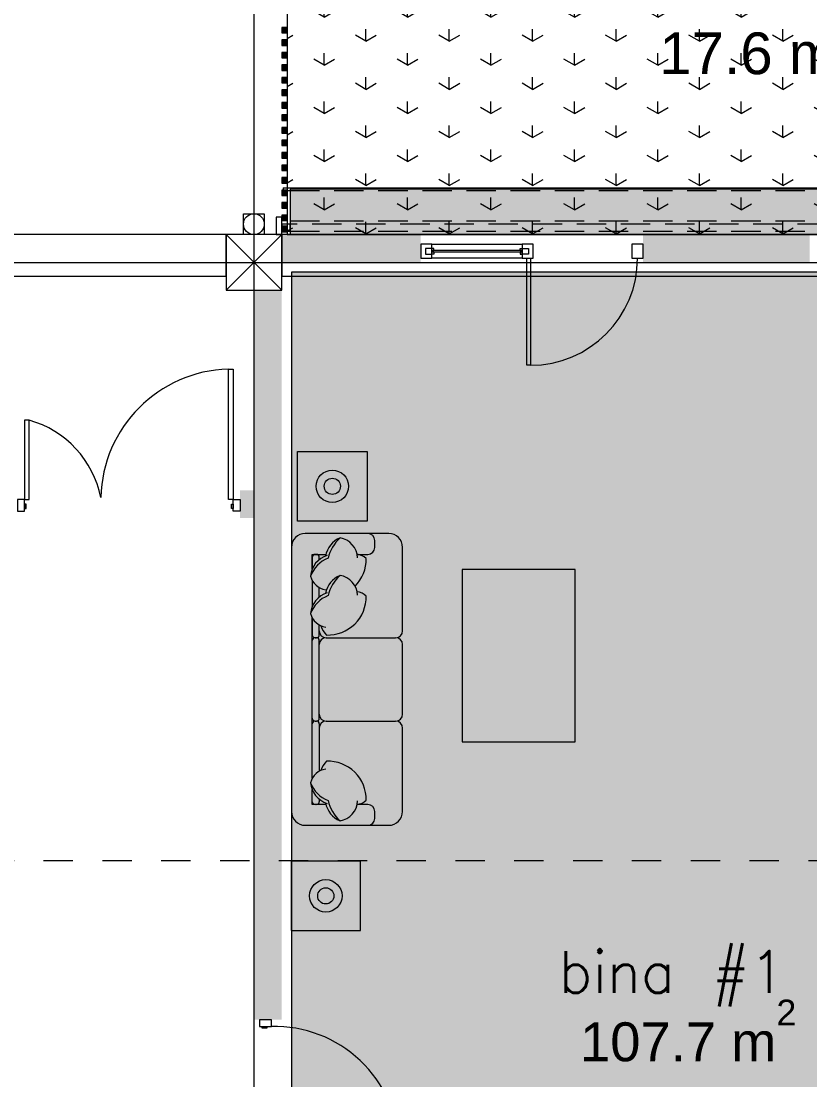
# Model space of a CAD drawing. Header units: millimetres. Extents: x 476571643 to 477489869, y 4620928210 to 4621294454.
# Drawn here: x 477229047 to 477234722, y 4621037450 to 4621045068 of the extents above; entities that cross this region are included whole.
import ezdxf

# ---------------------------------------------------------------- set-up
doc = ezdxf.new("R2010")
doc.units = ezdxf.units.MM
doc.header["$MEASUREMENT"] = 0
doc.linetypes.add('Dashed', pattern=[423.333333, 211.666667, -211.666667])
doc.linetypes.add('Hidden Line', pattern=[317.5, 211.666667, -105.833333])
for name, color, linetype, lineweight in [('2D Drafting - General_Pen_No__1_Pen_No__7', 7, 'Continuous', 0), ('2D Drafting - General_Pen_No__1_Pen_No__7_Pen_No__7', 7, 'Continuous', 0), ('2D Drafting - General_Pen_No__250_Pen_No__7_Pen_No__7', 7, 'Continuous', 0), ('2D Drafting - General_Pen_No__7_Pen_No__7_Pen_No__7', 7, 'Continuous', 0), ('Annotation - Text_Pen_No__7_Pen_No__142', 142, 'Continuous', 0), ('Doors_Pen_No__7_Pen_No__7', 7, 'Continuous', 0), ('Doors_Pen_No__7_Pen_No__7_Pen_No__7', 7, 'Continuous', 0), ('G-Anno-Nplt_Pen_No__142', 142, 'Continuous', 0), ('G-Anno-Nplt_Pen_No__151', 151, 'Continuous', 0), ('G-Anno-Nplt_Pen_No__4', 7, 'Continuous', 0), ('G-Anno-Nplt_Pen_No__7', 7, 'Continuous', 0), ('gegmebi_Pen_No__7_Pen_No__7', 7, 'Continuous', 0), ('kar-panjara_Pen_No__7_Pen_No__7_Pen_No__7', 7, 'Continuous', 0), ('New_0_Pen_No__250_Pen_No__255', 255, 'Continuous', 0), ('New_0_Pen_No__250_Pen_No__7', 7, 'Continuous', 0), ('New_0_Pen_No__7', 7, 'Continuous', 0), ('New_2D Drafting - General_Pen_No__250_Pen_No__7_Pen_No__112', 112, 'Continuous', 0), ('New_2D Drafting - General_Pen_No__250_Pen_No__7_Pen_No__4', 7, 'Continuous', 0), ('New_Interior - Furniture _Pen_No__250', 7, 'Continuous', 0), ('New_Interior - Furniture _Pen_No__255', 255, 'Continuous', 0), ('New_shenobebi_Pen_No__1', 1, 'Continuous', 0), ('zoma_Pen_No__142', 142, 'Continuous', 0), ('zoma_Pen_No__5_Pen_No__5', 5, 'Continuous', 0)]:
    doc.layers.add(name, color=color, linetype=linetype, lineweight=lineweight)
doc.layers.add('zoma', color=7, linetype='Continuous')
doc.styles.add('GENERATED_STYLE_1', font='arial.ttf')
doc.styles.add('GENERATED_STYLE_2', font='arial.ttf')
doc.dimstyles.new('GENERATED_STYLE__3', dxfattribs={"dimtxt": 200, "dimasz": 64.421331, "dimexe": 0.18, "dimexo": 3, "dimgap": 0.09, "dimtad": 1, "dimtih": 1, "dimtoh": 1, "dimlfac": 0.001, "dimzin": 0, "dimdsep": 46, "dimtxsty": 'GENERATED_STYLE_2', "dimblk": 'ARROWHEAD_2', "dimblk1": 'ARROWHEAD_2', "dimblk2": 'ARROWHEAD_2', "dimcen": 0.09, "dimclrd": 142, "dimclre": 142, "dimclrt": 142, "dimadec": 0, "dimazin": 0, "dimtfac": 1, "dimtdec": 4, "dimtmove": 0, "dimatfit": 3, "dimfxl": 1, "dimtolj": 1, "dimtzin": 0, "dimarcsym": 0})
doc.dimstyles.new('GENERATED_STYLE__7', dxfattribs={"dimtxt": 200, "dimasz": 64.421331, "dimexe": 0.18, "dimexo": 3, "dimgap": 0.09, "dimtad": 1, "dimlfac": 0.001, "dimzin": 0, "dimdsep": 46, "dimtxsty": 'GENERATED_STYLE_2', "dimblk": 'ARROWHEAD_2', "dimblk1": 'ARROWHEAD_2', "dimblk2": 'ARROWHEAD_2', "dimcen": 0.09, "dimclrd": 142, "dimclre": 142, "dimclrt": 142, "dimadec": 0, "dimazin": 0, "dimtfac": 1, "dimtdec": 4, "dimtmove": 0, "dimatfit": 3, "dimfxl": 1, "dimtolj": 1, "dimtzin": 0, "dimarcsym": 0})

# ---------------------------------------------------------------- blocks, each defined once
blk = doc.blocks.new('*D1229', base_point=(476844527.1, 4621385791))
at = {"layer": 'zoma_Pen_No__142', "color": 142, "linetype": 'Continuous', "lineweight": 0, "transparency": 16777216}
for p, q in [((477240444.1, 4621043508.1), (477240359.4, 4621043557)), ((477240465.3, 4621043532.5), (477240338.2, 4621043532.5)), ((477240401.7, 4621025832.5), (477240401.7, 4621043532.5)), ((477240465.3, 4621025832.5), (477240338.2, 4621025832.5)), ((477240359.4, 4621025857), (477240444.1, 4621025808.1)), ((477240401.7, 4621025791.1), (477240401.7, 4621025832.5))]:
    blk.add_line(p, q, dxfattribs=at)
at = {"layer": 'zoma_Pen_No__142', "color": 142, "lineweight": 0, "transparency": 16777216, "insert": (477240361.7, 4621034340.6), "char_height": 200, "attachment_point": 7, "rotation": 90, "style": 'GENERATED_STYLE_2'}
blk.add_mtext('\\A1;{\\pql;\\fArial CYR|b0|i0|c204|p34;17.70}', dxfattribs=at)
blk = doc.blocks.new('ARROWHEAD_2')
at = {"color": 0, "linetype": 'Continuous', "lineweight": 0}
for p, q in [((0, 0), (-1, 0)), ((-0.38, -0.66), (0.38, 0.66))]:
    blk.add_line(p, q, dxfattribs=at)
blk = doc.blocks.new('*D1230', base_point=(476844527.1, 4621385791))
at = {"layer": 'zoma_Pen_No__142', "color": 142, "linetype": 'Continuous', "lineweight": 0, "transparency": 16777216}
for p, q in [((477240444.1, 4621043508.1), (477240359.4, 4621043557)), ((477240401.7, 4621043532.5), (477240401.7, 4621043574)), ((477240465.3, 4621043532.5), (477240338.2, 4621043532.5))]:
    blk.add_line(p, q, dxfattribs=at)
blk = doc.blocks.new('*D1234', base_point=(476844527.1, 4621385791))
at = {"layer": 'zoma_Pen_No__142', "color": 142, "linetype": 'Continuous', "lineweight": 0, "transparency": 16777216}
for p, q in [((477224046.3, 4621046599.2), (477223997.3, 4621046514.5)), ((477224021.8, 4621046493.3), (477224021.8, 4621046620.4)), ((477230546.3, 4621046599.2), (477230497.3, 4621046514.5)), ((477230521.8, 4621046493.3), (477230521.8, 4621046620.4)), ((477224021.8, 4621046556.8), (477230521.8, 4621046556.8))]:
    blk.add_line(p, q, dxfattribs=at)
at = {"layer": 'zoma_Pen_No__142', "color": 142, "lineweight": 0, "transparency": 16777216, "char_height": 200, "attachment_point": 7, "style": 'GENERATED_STYLE_2'}
for s, insert in [('\\A1;{\\pql;\\fArial CYR|b0|i0|c204|p34;6.50}', (477227005.8, 4621046596.8)), ('\\A1;{\\pql;\\fArial CYR|b0|i0|c204|p34;0.40}', (477229965.2, 4621046596.8))]:
    blk.add_mtext(s, dxfattribs=dict(at, insert=insert))
blk = doc.blocks.new('*D1235', base_point=(476844527.1, 4621385791))
at = {"layer": 'zoma_Pen_No__142', "color": 142, "linetype": 'Continuous', "lineweight": 0, "transparency": 16777216}
for p, q in [((477230546.3, 4621046599.2), (477230497.3, 4621046514.5)), ((477230521.8, 4621046493.3), (477230521.8, 4621046620.4)), ((477230946.3, 4621046599.2), (477230897.3, 4621046514.5)), ((477230921.8, 4621046493.3), (477230921.8, 4621046620.4)), ((477230521.8, 4621046556.8), (477230921.8, 4621046556.8))]:
    blk.add_line(p, q, dxfattribs=at)
blk = doc.blocks.new('*D1236', base_point=(476844527.1, 4621385791))
at = {"layer": 'zoma_Pen_No__142', "color": 142, "linetype": 'Continuous', "lineweight": 0, "transparency": 16777216}
for p, q in [((477230946.3, 4621046599.2), (477230897.3, 4621046514.5)), ((477230921.8, 4621046493.3), (477230921.8, 4621046620.4)), ((477237446.3, 4621046599.2), (477237397.3, 4621046514.5)), ((477237421.8, 4621046493.3), (477237421.8, 4621046620.4)), ((477230921.8, 4621046556.8), (477237421.8, 4621046556.8))]:
    blk.add_line(p, q, dxfattribs=at)
at = {"layer": 'zoma_Pen_No__142', "color": 142, "lineweight": 0, "transparency": 16777216, "char_height": 200, "attachment_point": 7, "style": 'GENERATED_STYLE_2'}
for s, insert in [('\\A1;{\\pql;\\fArial CYR|b0|i0|c204|p34;6.50}', (477233905.8, 4621046596.8)), ('\\A1;{\\pql;\\fArial CYR|b0|i0|c204|p34;0.40}', (477236865.2, 4621046596.8))]:
    blk.add_mtext(s, dxfattribs=dict(at, insert=insert))
blk = doc.blocks.new('*D1241', base_point=(476844527.1, 4621385791))
at = {"layer": 'zoma_Pen_No__142', "color": 142, "linetype": 'Continuous', "lineweight": 0, "transparency": 16777216}
for p, q in [((477216721.8, 4621047241.2), (477216721.8, 4621047368.3)), ((477237821.8, 4621047241.2), (477237821.8, 4621047368.3)), ((477216680.4, 4621047304.8), (477216721.8, 4621047304.8)), ((477216746.3, 4621047347.2), (477216697.3, 4621047262.4)), ((477216721.8, 4621047304.8), (477237821.8, 4621047304.8)), ((477237797.3, 4621047262.4), (477237846.3, 4621047347.2)), ((477237821.8, 4621047304.8), (477237863.3, 4621047304.8))]:
    blk.add_line(p, q, dxfattribs=at)
at = {"layer": 'zoma_Pen_No__142', "color": 142, "lineweight": 0, "transparency": 16777216, "insert": (477226929.9, 4621047344.8), "char_height": 200, "attachment_point": 7, "style": 'GENERATED_STYLE_2'}
blk.add_mtext('\\A1;{\\pql;\\fArial CYR|b0|i0|c204|p34;21.10}', dxfattribs=at)
blk = doc.blocks.new('*D1245', base_point=(476844527.1, 4621385791))
at = {"layer": 'zoma_Pen_No__142', "color": 142, "linetype": 'Continuous', "lineweight": 0, "transparency": 16777216}
for p, q in [((477224046.3, 4621024613.5), (477223997.3, 4621024528.7)), ((477224021.8, 4621024507.5), (477224021.8, 4621024634.6)), ((477230546.3, 4621024613.5), (477230497.3, 4621024528.7)), ((477230521.8, 4621024507.5), (477230521.8, 4621024634.6)), ((477224021.8, 4621024571.1), (477230521.8, 4621024571.1))]:
    blk.add_line(p, q, dxfattribs=at)
at = {"layer": 'zoma_Pen_No__142', "color": 142, "lineweight": 0, "transparency": 16777216, "char_height": 200, "attachment_point": 7, "style": 'GENERATED_STYLE_2'}
for s, insert in [('\\A1;{\\pql;\\fArial CYR|b0|i0|c204|p34;6.50}', (477227005.8, 4621024611.1)), ('\\A1;{\\pql;\\fArial CYR|b0|i0|c204|p34;0.40}', (477229965.2, 4621024611.1))]:
    blk.add_mtext(s, dxfattribs=dict(at, insert=insert))
blk = doc.blocks.new('*D1246', base_point=(476844527.1, 4621385791))
at = {"layer": 'zoma_Pen_No__142', "color": 142, "linetype": 'Continuous', "lineweight": 0, "transparency": 16777216}
for p, q in [((477230546.3, 4621024613.5), (477230497.3, 4621024528.7)), ((477230521.8, 4621024507.5), (477230521.8, 4621024634.6)), ((477230946.3, 4621024613.5), (477230897.3, 4621024528.7)), ((477230921.8, 4621024507.5), (477230921.8, 4621024634.6)), ((477230521.8, 4621024571.1), (477230921.8, 4621024571.1))]:
    blk.add_line(p, q, dxfattribs=at)
blk = doc.blocks.new('*D1247', base_point=(476844527.1, 4621385791))
at = {"layer": 'zoma_Pen_No__142', "color": 142, "linetype": 'Continuous', "lineweight": 0, "transparency": 16777216}
for p, q in [((477230946.3, 4621024613.5), (477230897.3, 4621024528.7)), ((477230921.8, 4621024507.5), (477230921.8, 4621024634.6)), ((477237446.3, 4621024613.5), (477237397.3, 4621024528.7)), ((477237421.8, 4621024507.5), (477237421.8, 4621024634.6)), ((477230921.8, 4621024571.1), (477237421.8, 4621024571.1))]:
    blk.add_line(p, q, dxfattribs=at)
at = {"layer": 'zoma_Pen_No__142', "color": 142, "lineweight": 0, "transparency": 16777216, "char_height": 200, "attachment_point": 7, "style": 'GENERATED_STYLE_2'}
for s, insert in [('\\A1;{\\pql;\\fArial CYR|b0|i0|c204|p34;6.50}', (477233905.8, 4621024611.1)), ('\\A1;{\\pql;\\fArial CYR|b0|i0|c204|p34;0.40}', (477236865.2, 4621024611.1))]:
    blk.add_mtext(s, dxfattribs=dict(at, insert=insert))
blk = doc.blocks.new('*D1252', base_point=(476844527.1, 4621385791))
at = {"layer": 'zoma_Pen_No__142', "color": 142, "linetype": 'Continuous', "lineweight": 0, "transparency": 16777216}
for p, q in [((477216721.8, 4621023839.1), (477216721.8, 4621023966.3)), ((477237821.8, 4621023839.1), (477237821.8, 4621023966.3)), ((477216680.4, 4621023902.7), (477216721.8, 4621023902.7)), ((477216746.3, 4621023945.1), (477216697.3, 4621023860.3)), ((477216721.8, 4621023902.7), (477237821.8, 4621023902.7)), ((477237797.3, 4621023860.3), (477237846.3, 4621023945.1)), ((477237821.8, 4621023902.7), (477237863.3, 4621023902.7))]:
    blk.add_line(p, q, dxfattribs=at)
at = {"layer": 'zoma_Pen_No__142', "color": 142, "lineweight": 0, "transparency": 16777216, "insert": (477226929.9, 4621023942.7), "char_height": 200, "attachment_point": 7, "style": 'GENERATED_STYLE_2'}
blk.add_mtext('\\A1;{\\pql;\\fArial CYR|b0|i0|c204|p34;21.10}', dxfattribs=at)

msp = doc.modelspace()

# ---------------------------------------------------------------- hatches: boundary and pattern name
at = {"layer": '2D Drafting - General_Pen_No__250_Pen_No__7_Pen_No__7', "linetype": 'Continuous', "lineweight": 0}
for points in [[(477231922.124, 4621043332.543), (477230921.818, 4621043332.543), (477230921.818, 4621043532.543), (477231922.124, 4621043532.543)], [(477234721.878, 4621043332.543), (477233521.848, 4621043332.543), (477233521.848, 4621043532.543), (477234721.878, 4621043532.543)], [(477230921.818, 4621043132.543), (477230721.818, 4621043132.543), (477230721.818, 4621037882.543), (477230921.818, 4621037882.543)], [(477230621.903, 4621041492.17), (477230721.818, 4621041492.17), (477230721.818, 4621041692.17), (477230621.903, 4621041692.17)]]:
    msp.add_hatch(color=7, dxfattribs=at).paths.add_polyline_path(points)
at = {"layer": 'G-Anno-Nplt_Pen_No__151', "linetype": 'Continuous', "lineweight": 0, "true_color": 0x1f2f3f}
msp.add_hatch(color=169, dxfattribs=at).paths.add_polyline_path([(477237551.818, 4621027702.538), (477237551.818, 4621032222.355), (477237151.818, 4621032222.355), (477237151.818, 4621032902.543), (477237351.818, 4621032902.543), (477237351.818, 4621033202.543), (477237551.818, 4621033202.543), (477237551.817, 4621036162.542), (477237351.818, 4621036162.542), (477237351.818, 4621036462.543), (477237151.818, 4621036462.543), (477237151.818, 4621037142.73), (477237551.817, 4621037142.73), (477237551.817, 4621043062.543), (477237351.818, 4621043062.543), (477237351.818, 4621043262.542), (477230991.818, 4621043262.542), (477230991.818, 4621036402.543), (477231291.818, 4621036402.543), (477231291.818, 4621035722.355), (477230791.818, 4621035722.355), (477230791.818, 4621033202.543), (477230991.028, 4621033202.543), (477230991.028, 4621032662.542), (477230791.818, 4621032662.542), (477230791.818, 4621026302.543), (477230991.818, 4621026302.543), (477230991.818, 4621026102.601), (477233951.818, 4621026102.601), (477233951.818, 4621027702.538)])
at = {"layer": 'New_0_Pen_No__250_Pen_No__255', "linetype": 'Continuous', "lineweight": 0}
for points in [[(477230962.113, 4621045022.838), (477230921.818, 4621045022.838), (477230921.818, 4621044983.185), (477230962.113, 4621044983.185)], [(477230962.113, 4621044932.838), (477230921.818, 4621044932.838), (477230921.818, 4621044893.185), (477230962.113, 4621044893.185)], [(477230962.113, 4621044842.838), (477230921.818, 4621044842.838), (477230921.818, 4621044803.185), (477230962.113, 4621044803.185)], [(477230962.113, 4621044752.838), (477230921.818, 4621044752.838), (477230921.818, 4621044713.185), (477230962.113, 4621044713.185)], [(477230962.113, 4621044662.838), (477230921.818, 4621044662.838), (477230921.818, 4621044623.185), (477230962.113, 4621044623.185)], [(477230962.113, 4621044572.838), (477230921.818, 4621044572.838), (477230921.818, 4621044533.185), (477230962.113, 4621044533.185)], [(477230962.113, 4621044482.838), (477230921.818, 4621044482.838), (477230921.818, 4621044443.185), (477230962.113, 4621044443.185)], [(477230962.113, 4621044392.838), (477230921.818, 4621044392.838), (477230921.818, 4621044353.185), (477230962.113, 4621044353.185)], [(477230962.113, 4621044302.838), (477230921.818, 4621044302.838), (477230921.818, 4621044263.185), (477230962.113, 4621044263.185)], [(477230962.113, 4621044212.838), (477230921.818, 4621044212.838), (477230921.818, 4621044173.185), (477230962.113, 4621044173.185)], [(477230962.113, 4621044122.838), (477230921.818, 4621044122.838), (477230921.818, 4621044083.185), (477230962.113, 4621044083.185)], [(477230962.113, 4621044032.838), (477230921.818, 4621044032.838), (477230921.818, 4621043993.185), (477230962.113, 4621043993.185)], [(477230962.113, 4621043942.838), (477230921.818, 4621043942.838), (477230921.818, 4621043903.185), (477230962.113, 4621043903.185)], [(477230962.113, 4621043852.838), (477230921.818, 4621043852.838), (477230921.818, 4621043813.185), (477230962.113, 4621043813.185)], [(477230962.113, 4621043762.838), (477230921.818, 4621043762.838), (477230921.818, 4621043723.185), (477230962.113, 4621043723.185)], [(477230962.113, 4621043672.838), (477230921.818, 4621043672.838), (477230921.818, 4621043633.185), (477230962.113, 4621043633.185)], [(477230962.113, 4621043592.195), (477230921.818, 4621043592.195), (477230921.818, 4621043552.542), (477230962.113, 4621043552.542)]]:
    msp.add_hatch(color=255, dxfattribs=at).paths.add_polyline_path(points)
at = {"layer": 'New_2D Drafting - General_Pen_No__250_Pen_No__7_Pen_No__112', "linetype": 'Continuous', "lineweight": 0}
h = msp.add_hatch(dxfattribs=at)
h.set_pattern_fill('GRASS', color=112, style=0, pattern_type=2)
h.set_pattern_definition([(90, (476844527.15, 4621385791.04), (-600, 0), [86.60254, -259.80762]), (90, (476844827.15, 4621385964.25), (-600, 0), [86.60254, -259.80762]), (30, (476844527.15, 4621385791.04), (-300, 519.61524), [86.60254, -259.80762]), (30, (476844527.15, 4621386137.45), (-300, 519.61524), [86.60254, -259.80762]), (150, (476844527.15, 4621385791.04), (300, 519.61524), [86.60254, -259.80762]), (150, (476844527.15, 4621386137.45), (300, 519.61524), [86.60254, -259.80762])])
h.paths.add_polyline_path([(477230962.113, 4621043532.543), (477237721.818, 4621043532.543), (477237721.818, 4621046132.543), (477230962.113, 4621046132.543)])
at = {"layer": 'New_Interior - Furniture _Pen_No__255', "linetype": 'Continuous', "lineweight": 0}
msp.add_hatch(color=255, dxfattribs=at).paths.add_polyline_path([(477230981.818, 4621043532.406), (477237701.818, 4621043532.406), (477237701.818, 4621043859.783), (477230981.818, 4621043859.783)])

# ---------------------------------------------------------------- linework, layer by layer
at = {"layer": '2D Drafting - General_Pen_No__1_Pen_No__7', "color": 7, "linetype": 'Continuous', "lineweight": 0}
for p, q in [((477230921.818, 4621043132.543), (477230521.818, 4621043532.543)), ((477230521.818, 4621043132.543), (477230921.818, 4621043532.543))]:
    msp.add_line(p, q, dxfattribs=at)
at = {"layer": '2D Drafting - General_Pen_No__1_Pen_No__7', "color": 7, "linetype": 'Continuous', "lineweight": 0, "flags": 128}
for points in [[(477224021.818, 4621043232.543), (477230521.818, 4621043232.543), (477230521.818, 4621043532.543), (477224021.818, 4621043532.543)], [(477230521.818, 4621043132.543), (477230921.818, 4621043132.543), (477230921.818, 4621043532.543), (477230521.818, 4621043532.543)], [(477230921.818, 4621043232.543), (477237421.818, 4621043232.543), (477237421.818, 4621043532.543), (477230921.818, 4621043532.543)]]:
    msp.add_lwpolyline(points, close=True, dxfattribs=at)
at = {"layer": '2D Drafting - General_Pen_No__1_Pen_No__7', "color": 7, "linetype": 'Continuous', "lineweight": 0}
msp.add_circle((477230721.818, 4621043607.543), 75, dxfattribs=at)
at = {"layer": '2D Drafting - General_Pen_No__1_Pen_No__7_Pen_No__7', "color": 7, "linetype": 'Continuous', "lineweight": 0}
msp.add_arc((477230872.849, 4621036940.265), 893.239, 1.603806, 91.603806, dxfattribs=at)
at = {"layer": '2D Drafting - General_Pen_No__7_Pen_No__7_Pen_No__7', "color": 7, "linetype": 'Continuous', "lineweight": 0, "flags": 128}
msp.add_lwpolyline([(477232002.124, 4621043462.304), (477232652.124, 4621043462.276), (477232652.12, 4621043362.337), (477232002.12, 4621043362.365)], close=True, dxfattribs=at)
at = {"layer": '2D Drafting - General_Pen_No__7_Pen_No__7_Pen_No__7', "color": 7, "linetype": 'Continuous', "lineweight": 0}
msp.add_arc((477232711.809, 4621043362.324), 770.311, 269.9974687, 359.994289, dxfattribs=at)
at = {"layer": 'Doors_Pen_No__7_Pen_No__7', "color": 7, "linetype": 'Continuous', "lineweight": 0, "flags": 128}
for points in [[(477230571.512, 4621041626.836), (477230538.179, 4621041626.836), (477230538.179, 4621042564.725), (477230571.512, 4621042564.725)], [(477229071.816, 4621041626.836), (477229105.149, 4621041626.784), (477229105.149, 4621042196.713), (477229071.816, 4621042196.765)], [(477229021.816, 4621041542.17), (477229071.816, 4621041542.17), (477229071.816, 4621041626.836), (477229021.816, 4621041626.836)], [(477229071.816, 4621041560.17), (477229083.316, 4621041560.17), (477229083.316, 4621041593.503), (477229071.816, 4621041593.503)], [(477230571.512, 4621041560.17), (477230560.401, 4621041560.17), (477230560.401, 4621041593.503), (477230571.512, 4621041593.503)], [(477230621.901, 4621041542.17), (477230571.512, 4621041542.17), (477230571.512, 4621041626.836), (477230621.901, 4621041626.836)]]:
    msp.add_lwpolyline(points, close=True, dxfattribs=at)
at = {"layer": 'Doors_Pen_No__7_Pen_No__7', "color": 7, "linetype": 'Continuous', "lineweight": 0}
msp.add_arc((477228908.817, 4621041497.876), 725.892, 11.3903923, 74.3077433, dxfattribs=at)
at = {"layer": 'Doors_Pen_No__7_Pen_No__7_Pen_No__7', "color": 7, "linetype": 'Continuous', "lineweight": 0, "flags": 128}
for points in [[(477232685.142, 4621043362.325), (477232711.809, 4621043362.324), (477232711.775, 4621042592.012), (477232685.108, 4621042592.014)], [(477230763.182, 4621037882.543), (477230763.182, 4621037833.154), (477230847.849, 4621037833.154), (477230847.849, 4621037882.543)], [(477230781.182, 4621037822.043), (477230781.182, 4621037833.154), (477230814.516, 4621037833.154), (477230814.516, 4621037822.043)]]:
    msp.add_lwpolyline(points, close=True, dxfattribs=at)
at = {"layer": 'G-Anno-Nplt_Pen_No__4', "color": 7, "linetype": 'Continuous', "lineweight": 0, "flags": 128}
msp.add_lwpolyline([(477237551.817, 4621037142.73), (477237551.817, 4621043062.543), (477237351.818, 4621043062.543), (477237351.818, 4621043262.542), (477230991.818, 4621043262.542), (477230991.818, 4621036402.543)], dxfattribs=at)
at = {"layer": 'G-Anno-Nplt_Pen_No__7', "color": 7, "linetype": 'Continuous', "lineweight": 0}
msp.add_arc((477230566.75, 4621041618.547), 946.61, 91.7295795, 178.6266036, dxfattribs=at)
at = {"layer": 'gegmebi_Pen_No__7_Pen_No__7', "color": 7, "linetype": 'Continuous', "lineweight": 0}
for p, q in [((477230646.818, 4621043532.543), (477230646.818, 4621043682.543)), ((477230646.818, 4621043682.543), (477230796.818, 4621043682.543)), ((477230796.818, 4621043682.543), (477230796.818, 4621043532.543)), ((477230796.818, 4621043532.543), (477230646.818, 4621043532.543))]:
    msp.add_line(p, q, dxfattribs=at)
at = {"layer": 'kar-panjara_Pen_No__7_Pen_No__7_Pen_No__7', "color": 7, "linetype": 'Continuous', "lineweight": 0, "flags": 128}
for points in [[(477232002.124, 4621043462.304), (477231922.124, 4621043462.308), (477231922.12, 4621043362.308), (477232002.12, 4621043362.304)], [(477231957.121, 4621043392.367), (477232002.121, 4621043392.365), (477232002.122, 4621043407.365), (477232002.122, 4621043417.365), (477232017.122, 4621043417.365), (477232017.123, 4621043432.365), (477231957.123, 4621043432.367)], [(477232017.121, 4621043392.365), (477232002.121, 4621043392.365), (477232002.122, 4621043407.365), (477232017.122, 4621043407.365)], [(477232002.122, 4621043407.365), (477232652.122, 4621043407.337), (477232652.122, 4621043417.337), (477232002.122, 4621043417.365)], [(477232637.121, 4621043392.337), (477232652.121, 4621043392.337), (477232652.122, 4621043407.337), (477232637.122, 4621043407.337)], [(477232697.121, 4621043392.335), (477232652.121, 4621043392.337), (477232652.122, 4621043407.337), (477232652.122, 4621043417.337), (477232637.122, 4621043417.337), (477232637.123, 4621043432.337), (477232697.123, 4621043432.335)], [(477232732.124, 4621043462.333), (477232652.124, 4621043462.337), (477232652.12, 4621043362.337), (477232732.12, 4621043362.333)], [(477233522.124, 4621043462.255), (477233442.124, 4621043462.259), (477233442.12, 4621043362.259), (477233522.12, 4621043362.255)]]:
    msp.add_lwpolyline(points, close=True, dxfattribs=at)
at = {"layer": 'New_0_Pen_No__250_Pen_No__7', "color": 7, "linetype": 'Continuous', "lineweight": 0, "flags": 128}
for points in [[(477230962.113, 4621045022.838), (477230921.818, 4621045022.838), (477230921.818, 4621044983.185), (477230962.113, 4621044983.185)], [(477230962.113, 4621044932.838), (477230921.818, 4621044932.838), (477230921.818, 4621044893.185), (477230962.113, 4621044893.185)], [(477230962.113, 4621044842.838), (477230921.818, 4621044842.838), (477230921.818, 4621044803.185), (477230962.113, 4621044803.185)], [(477230962.113, 4621044752.838), (477230921.818, 4621044752.838), (477230921.818, 4621044713.185), (477230962.113, 4621044713.185)], [(477230962.113, 4621044662.838), (477230921.818, 4621044662.838), (477230921.818, 4621044623.185), (477230962.113, 4621044623.185)], [(477230962.113, 4621044572.838), (477230921.818, 4621044572.838), (477230921.818, 4621044533.185), (477230962.113, 4621044533.185)], [(477230962.113, 4621044482.838), (477230921.818, 4621044482.838), (477230921.818, 4621044443.185), (477230962.113, 4621044443.185)], [(477230962.113, 4621044392.838), (477230921.818, 4621044392.838), (477230921.818, 4621044353.185), (477230962.113, 4621044353.185)], [(477230962.113, 4621044302.838), (477230921.818, 4621044302.838), (477230921.818, 4621044263.185), (477230962.113, 4621044263.185)], [(477230962.113, 4621044212.838), (477230921.818, 4621044212.838), (477230921.818, 4621044173.185), (477230962.113, 4621044173.185)], [(477230962.113, 4621044122.838), (477230921.818, 4621044122.838), (477230921.818, 4621044083.185), (477230962.113, 4621044083.185)], [(477230962.113, 4621044032.838), (477230921.818, 4621044032.838), (477230921.818, 4621043993.185), (477230962.113, 4621043993.185)], [(477230962.113, 4621043942.838), (477230921.818, 4621043942.838), (477230921.818, 4621043903.185), (477230962.113, 4621043903.185)], [(477230962.113, 4621043852.838), (477230921.818, 4621043852.838), (477230921.818, 4621043813.185), (477230962.113, 4621043813.185)], [(477230962.113, 4621043762.838), (477230921.818, 4621043762.838), (477230921.818, 4621043723.185), (477230962.113, 4621043723.185)], [(477230962.113, 4621043672.838), (477230921.818, 4621043672.838), (477230921.818, 4621043633.185), (477230962.113, 4621043633.185)], [(477230962.113, 4621043592.195), (477230921.818, 4621043592.195), (477230921.818, 4621043552.542), (477230962.113, 4621043552.542)]]:
    msp.add_lwpolyline(points, close=True, dxfattribs=at)
at = {"layer": 'New_0_Pen_No__7', "color": 7, "linetype": 'Continuous', "lineweight": 0}
for p, q in [((477231036.093, 4621041970.976), (477231536.093, 4621041970.976)), ((477231036.093, 4621041470.976), (477231036.093, 4621041970.976)), ((477231536.093, 4621041970.976), (477231536.093, 4621041470.976)), ((477231536.093, 4621041470.976), (477231036.093, 4621041470.976)), ((477231691.818, 4621041381.392), (477231091.818, 4621041381.392)), ((477230991.818, 4621041281.392), (477230991.818, 4621039381.392)), ((477231591.818, 4621041281.392), (477231591.818, 4621041331.392)), ((477231791.818, 4621040681.392), (477231791.818, 4621041281.392)), ((477231141.818, 4621041231.392), (477231240.08, 4621041231.392)), ((477231141.818, 4621041126.206), (477231141.818, 4621041231.392)), ((477231141.818, 4621041211.392), (477231141.818, 4621041126.206)), ((477231171.818, 4621041231.392), (477231161.818, 4621041231.392)), ((477231191.818, 4621041193.236), (477231191.818, 4621041211.392)), ((477231464.349, 4621041231.392), (477231541.818, 4621041231.392)), ((477231141.818, 4621041043.024), (477231141.818, 4621040856.857)), ((477231191.818, 4621040923.888), (477231191.818, 4621040992.677)), ((477231141.818, 4621039619.76), (477231141.818, 4621040773.676)), ((477231141.818, 4621040773.676), (477231141.818, 4621040651.392)), ((477231191.818, 4621040651.392), (477231191.818, 4621040723.329)), ((477231171.818, 4621040631.392), (477231161.818, 4621040631.392)), ((477231161.818, 4621040631.392), (477231171.818, 4621040631.392)), ((477231191.818, 4621040051.392), (477231191.818, 4621040611.392)), ((477231241.818, 4621040631.392), (477231741.818, 4621040631.392)), ((477231791.818, 4621040081.392), (477231791.818, 4621040581.392)), ((477231161.818, 4621040031.392), (477231171.818, 4621040031.392)), ((477231161.818, 4621040031.392), (477231171.818, 4621040031.392)), ((477231191.818, 4621040011.392), (477231191.818, 4621039670.107)), ((477231241.818, 4621040031.392), (477231741.818, 4621040031.392)), ((477231791.818, 4621039381.392), (477231791.818, 4621039981.392)), ((477231141.818, 4621039431.392), (477231141.818, 4621039536.578)), ((477231141.818, 4621039451.392), (477231141.818, 4621039536.578)), ((477231240.08, 4621039431.392), (477231141.818, 4621039431.392)), ((477231171.818, 4621039431.392), (477231161.818, 4621039431.392)), ((477231191.818, 4621039469.547), (477231191.818, 4621039451.392)), ((477231541.818, 4621039431.392), (477231464.349, 4621039431.392)), ((477231591.818, 4621039331.392), (477231591.818, 4621039381.392)), ((477231091.818, 4621039281.392), (477231691.818, 4621039281.392))]:
    msp.add_line(p, q, dxfattribs=at)
for points in [[(477233033.213, 4621041122.665), (477232219.466, 4621041122.665), (477232219.466, 4621039881.96), (477233033.213, 4621039881.96)], [(477231489.1, 4621039023.666), (477230989.1, 4621039023.666), (477230989.1, 4621038523.666), (477231489.1, 4621038523.666)]]:
    msp.add_lwpolyline(points, close=True, dxfattribs=at)
for centre, radius in [((477231286.093, 4621041720.976), 116.667), ((477231286.093, 4621041720.976), 58.333), ((477231239.1, 4621038773.666), 116.667), ((477231239.1, 4621038773.666), 58.333)]:
    msp.add_circle(centre, radius, dxfattribs=at)
for centre, radius, start, end in [((477231091.818, 4621041281.392), 100, 90, 180), ((477231411.37, 4621041187.091), 176.927, 113.3151507, 169.3613332), ((477231540.285, 4621041134.258), 293.149, 132.7367709, 166.3508391), ((477231316.745, 4621041200.863), 150.728, 2.0671722, 80.6071544), ((477231541.818, 4621041331.392), 50, 0, 90), ((477231691.818, 4621041281.392), 100, 0, 90), ((477231541.818, 4621041281.392), 50, 270, 0), ((477231299.118, 4621041061.034), 170.267, 107.2713625, 175.466822), ((477231336.621, 4621040997.999), 220.903, 111.5682532, 159.7406198), ((477231161.818, 4621041211.392), 20, 90, 180), ((477231171.818, 4621041211.392), 20, 0, 90), ((477231252.281, 4621041197.759), 278.124, 315.2882671, 0.5789324), ((477231451.926, 4621041118.999), 113.183, 46.1116003, 83.7097495), ((477231255.854, 4621041106.273), 130.403, 194.1063943, 262.2319785), ((477231411.37, 4621040917.743), 176.927, 113.3151507, 169.3613331), ((477231540.285, 4621040864.91), 293.149, 132.736771, 166.3508393), ((477231316.745, 4621040931.515), 150.728, 2.067172, 80.6071542), ((477231299.118, 4621040791.686), 170.267, 107.2713623, 175.4668219), ((477231451.926, 4621040849.651), 113.183, 46.1116003, 83.7097495), ((477231336.621, 4621040728.651), 220.903, 111.5682529, 159.7406196), ((477231252.281, 4621040928.411), 278.124, 268.2850151, 0.5789325), ((477231255.854, 4621040836.925), 130.403, 194.106394, 262.2319787), ((477231161.818, 4621040651.392), 20, 180, 270), ((477231171.818, 4621040651.392), 20, 270, 0), ((477231241.818, 4621040681.392), 50, 180, 270), ((477231359.324, 4621040763.76), 161.732, 196.7792787, 224.4944741), ((477231741.818, 4621040681.392), 50, 270, 0), ((477231161.818, 4621040611.392), 20, 90, 180), ((477231171.818, 4621040611.392), 20, 0, 90), ((477231241.818, 4621040581.392), 50, 90, 180), ((477231741.818, 4621040581.392), 50, 0, 90), ((477231161.818, 4621040051.392), 20, 180, 270), ((477231171.818, 4621040051.392), 20, 270, 0), ((477231241.818, 4621040081.392), 50, 180, 270), ((477231741.818, 4621040081.392), 50, 270, 0), ((477231161.818, 4621040011.392), 20, 90, 180), ((477231171.818, 4621040011.392), 20, 0, 90), ((477231241.818, 4621039981.392), 50, 90, 180), ((477231741.818, 4621039981.392), 50, 0, 90), ((477231359.324, 4621039629.675), 161.732, 135.5055255, 163.220721), ((477231252.281, 4621039465.025), 278.124, 359.4210672, 91.7149844), ((477231255.854, 4621039556.51), 130.403, 97.7680208, 165.8936054), ((477231299.118, 4621039601.75), 170.267, 184.5331775, 252.728637), ((477231336.621, 4621039664.784), 220.903, 200.2593797, 248.4317465), ((477231161.818, 4621039451.392), 20, 180, 270), ((477231171.818, 4621039451.392), 20, 270, 0), ((477231411.37, 4621039475.693), 176.927, 190.6386663, 246.6848488), ((477231540.285, 4621039528.525), 293.149, 193.6491603, 227.2632286), ((477231316.745, 4621039461.921), 150.728, 279.3928452, 357.9328273), ((477231451.926, 4621039543.785), 113.183, 276.2902503, 313.8883997), ((477231541.818, 4621039381.392), 50, 0, 90), ((477231091.818, 4621039381.392), 100, 180, 270), ((477231691.818, 4621039381.392), 100, 270, 0), ((477231541.818, 4621039331.392), 50, 270, 0)]:
    msp.add_arc(centre, radius, start, end, dxfattribs=at)
at = {"layer": 'New_2D Drafting - General_Pen_No__250_Pen_No__7_Pen_No__4', "color": 7, "linetype": 'Continuous', "lineweight": 0, "flags": 128}
msp.add_lwpolyline([(477230962.113, 4621043532.543), (477237721.818, 4621043532.543), (477237721.818, 4621046132.543), (477230962.113, 4621046132.543)], close=True, dxfattribs=at)
at = {"layer": 'New_Interior - Furniture _Pen_No__250', "color": 7, "linetype": 'Continuous', "lineweight": 0}
for p, q in [((477230931.818, 4621043869.783), (477237751.818, 4621043869.783)), ((477230931.818, 4621043869.783), (477230931.818, 4621043849.783)), ((477230931.818, 4621043849.783), (477230981.818, 4621043849.783)), ((477230921.818, 4621043657.406), (477230881.818, 4621043657.406)), ((477230881.818, 4621043657.406), (477230881.818, 4621043532.406)), ((477230921.818, 4621043532.406), (477230921.818, 4621043657.406)), ((477230981.818, 4621043607.406), (477230921.818, 4621043607.406)), ((477230921.818, 4621043607.406), (477230921.818, 4621043557.406)), ((477230921.818, 4621043557.406), (477230981.818, 4621043557.406)), ((477230981.818, 4621043557.406), (477230981.818, 4621043607.406)), ((477230881.818, 4621043532.406), (477230921.818, 4621043532.406))]:
    msp.add_line(p, q, dxfattribs=at)
at = {"layer": 'New_Interior - Furniture _Pen_No__250', "color": 7, "linetype": 'Hidden Line', "lineweight": 0}
for p, q in [((477230981.818, 4621043849.783), (477237701.818, 4621043849.783)), ((477230981.818, 4621043632.406), (477237701.818, 4621043632.406)), ((477237701.818, 4621043607.406), (477230981.818, 4621043607.406)), ((477230981.818, 4621043607.406), (477230981.818, 4621043557.406)), ((477230981.818, 4621043557.406), (477237701.818, 4621043557.406))]:
    msp.add_line(p, q, dxfattribs=at)
at = {"layer": 'New_Interior - Furniture _Pen_No__250', "color": 7, "linetype": 'Continuous', "lineweight": 0}
msp.add_lwpolyline([(477230981.818, 4621043532.406), (477237701.818, 4621043532.406), (477237701.818, 4621043859.783), (477230981.818, 4621043859.783)], close=True, dxfattribs=at)
at = {"layer": 'New_shenobebi_Pen_No__1', "color": 1, "linetype": 'Dashed', "lineweight": 0}
msp.add_lwpolyline([(477212275.018, 4621039028.245), (477244001.759, 4621039028.245), (477244331.532, 4621039028.245)], dxfattribs=at)
at = {"layer": 'zoma_Pen_No__5_Pen_No__5', "color": 5, "linetype": 'Continuous', "lineweight": 0}
for p, q in [((477230721.818, 4621048047.708), (477230721.818, 4621023336.902)), ((477212841.267, 4621043332.543), (477241694.347, 4621043332.543))]:
    msp.add_line(p, q, dxfattribs=at)

# ---------------------------------------------------------------- texts
at = {"layer": '2D Drafting - General_Pen_No__250_Pen_No__7_Pen_No__7', "color": 7, "lineweight": 0, "insert": (477233638.721, 4621044682.543), "char_height": 300, "attachment_point": 7, "style": 'GENERATED_STYLE_1'}
msp.add_mtext('{\\fArial|b0|i0|c0|p34;17.6 m{\\H0.66x;\\S2^  ;}}', dxfattribs=at)
at = {"layer": 'Annotation - Text_Pen_No__7_Pen_No__142', "color": 142, "linetype": 'Continuous', "lineweight": 0, "insert": (477233730.025, 4621038376.779), "char_height": 300, "attachment_point": 2}
msp.add_mtext('\\A1;{\\pqc;\\Ftxt.shx;bina #\\Ftxt.shx;1}', dxfattribs=at)
at = {"layer": 'G-Anno-Nplt_Pen_No__142', "color": 142, "lineweight": 0, "insert": (477233068.327, 4621037579.476), "char_height": 280, "attachment_point": 7, "style": 'GENERATED_STYLE_1'}
msp.add_mtext('{\\fArial|b0|i0|c0|p34;107.7 m{\\H0.66x;\\S2^  ;}}', dxfattribs=at)

# ---------------------------------------------------------------- dimensions: what is measured, and where the dimension line sits
at = {"layer": 'zoma', "color": 142, "linetype": 'Continuous', "lineweight": 0}
for base, p1, p2, picture, middle in [((477237821.818, 4621047304.771), (477216721.818, 4621043532.54), (477237821.818, 4621043532.54), '*D1241', (477227265.876, 4621047444.771)), ((477230521.818, 4621046556.844), (477224021.818, 4621043132.543), (477230521.818, 4621043179.593), '*D1234', (477227265.525, 4621046696.844)), ((477237421.818, 4621046556.844), (477230921.818, 4621043132.543), (477237421.818, 4621043292.766), '*D1236', (477234165.525, 4621046696.844)), ((477230921.818, 4621046556.844), (477230521.818, 4621043179.593), (477230921.818, 4621043132.543), '*D1235', (477230224.97, 4621046696.844)), ((477237821.818, 4621023902.706), (477216721.818, 4621043532.54), (477237821.818, 4621043532.54), '*D1252', (477227265.876, 4621024042.706)), ((477237421.818, 4621024571.071), (477230921.818, 4621043132.543), (477237421.818, 4621043292.766), '*D1247', (477234165.525, 4621024711.071)), ((477230521.818, 4621024571.071), (477224021.818, 4621043132.543), (477230521.818, 4621043179.593), '*D1245', (477227265.525, 4621024711.071)), ((477230921.818, 4621024571.071), (477230521.818, 4621043179.593), (477230921.818, 4621043132.543), '*D1246', (477230224.97, 4621024711.071))]:
    dim = msp.add_linear_dim(base=base, p1=p1, p2=p2, dimstyle='GENERATED_STYLE__3', dxfattribs=at)
    dim.commit()
    dim.dimension.update_dxf_attribs({"geometry": picture, "text_midpoint": middle, "dimtype": 160})
for base, p1, p2, picture, middle in [((477240401.740614772, 4621043532.539611816), (477214577.11876899, 4621043532.539611816), (477216721.817624509, 4621043532.539611816), '*D1230', (477240261.740614176, 4621043526.246614456)), ((477240401.741, 4621043532.54), (477237891.743, 4621025832.543), (477214577.119, 4621043532.54), '*D1229', (477240261.741, 4621034676.599))]:
    dim = msp.add_linear_dim(base=base, p1=p1, p2=p2, angle=90, dimstyle='GENERATED_STYLE__7', dxfattribs=at)
    dim.commit()
    dim.dimension.update_dxf_attribs({"geometry": picture, "text_midpoint": middle, "dimtype": 160, "text_rotation": 90})

doc.saveas('drawing.dxf')
